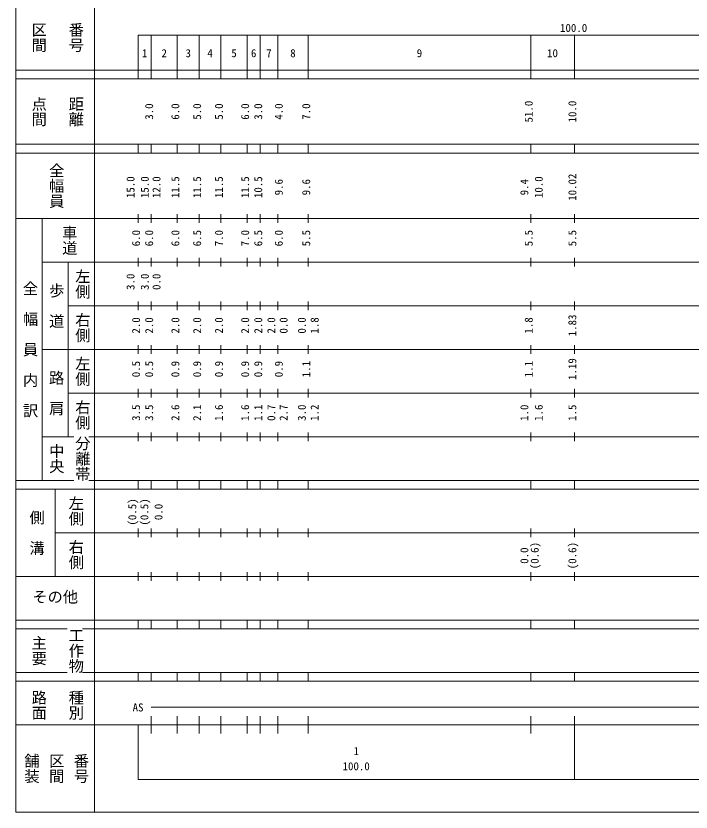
# Model space of a CAD drawing. Units: millimetres on the paper, enlarged 995.6 times. Extents: x 39824 to 677002, y 19912 to 378325.
# Drawn here: x 39824 to 193903, y 19912 to 201517 of the extents above; entities that cross this region are included whole.
import ezdxf
from ezdxf.enums import TextEntityAlignment as Align

# ---------------------------------------------------------------- set-up
doc = ezdxf.new("R2010")
doc.units = ezdxf.units.MM
doc.header["$LTSCALE"] = 995.591
doc.layers.add('S-SUV', color=7, linetype='Continuous', lineweight=13)
doc.styles.add('@ＭＳ ゴシック', font='')
doc.styles.add('ＭＳ ゴシック', font='')
doc.styles.get('@ＭＳ ゴシック').set_extended_font_data('@MS Gothic')
doc.styles.get('ＭＳ ゴシック').set_extended_font_data('MS Gothic')

msp = doc.modelspace()

# ---------------------------------------------------------------- linework, layer by layer
at = {"layer": 'S-SUV'}
for p, q in [((39823.7, 378324.7), (39823.7, 19911.8)), ((57744.3, 368368.8), (57744.3, 19911.8)), ((67700.2, 197127.1), (576447.4, 197127.1)), ((67700.2, 197127.1), (67700.2, 187171.1)), ((70687, 187171.2), (70687, 197127.1)), ((76660.5, 187171.2), (76660.5, 197127.1)), ((81638.5, 187171.2), (81638.5, 197127.1)), ((86616.4, 187171.2), (86616.4, 197127.1)), ((92590, 187171.2), (92590, 197127.1)), ((95576.8, 187171.2), (95576.8, 197127.1)), ((99559.1, 187171.2), (99559.1, 197127.1)), ((106528.3, 187171.2), (106528.3, 197127.1)), ((157303.4, 187171.2), (157303.4, 197127.1)), ((167259.3, 187171.2), (167259.3, 197127.1)), ((39823.7, 189162.3), (576447.4, 189162.3)), ((39823.7, 187171.1), (576447.4, 187171.1)), ((39823.7, 172237.3), (576447.4, 172237.3)), ((67700.2, 170246.1), (67700.2, 172237.3)), ((70687, 170246.1), (70687, 172237.3)), ((76660.5, 170246.1), (76660.5, 172237.3)), ((81638.5, 170246.1), (81638.5, 172237.3)), ((86616.4, 170246.1), (86616.4, 172237.3)), ((92590, 170246.1), (92590, 172237.3)), ((95576.8, 170246.1), (95576.8, 172237.3)), ((99559.1, 170246.1), (99559.1, 172237.3)), ((106528.3, 170246.1), (106528.3, 172237.3)), ((157303.4, 170246.1), (157303.4, 172237.3)), ((167259.3, 170246.1), (167259.3, 172237.3)), ((39823.7, 170246.1), (576447.4, 170246.1)), ((67700.2, 154316.6), (67700.2, 156307.8)), ((70687, 154316.7), (70687, 156307.8)), ((76660.5, 154316.7), (76660.5, 156307.8)), ((81638.5, 154316.7), (81638.5, 156307.8)), ((86616.4, 154316.7), (86616.4, 156307.8)), ((92590, 154316.7), (92590, 156307.8)), ((95576.8, 154316.7), (95576.8, 156307.8)), ((99559.1, 154316.7), (99559.1, 156307.8)), ((106528.3, 154316.7), (106528.3, 156307.8)), ((157303.4, 154316.7), (157303.4, 156307.8)), ((167259.3, 154316.7), (167259.3, 156307.8)), ((39823.7, 155312.2), (576447.4, 155312.2)), ((45797.2, 95576.7), (45797.2, 155312.2)), ((45797.2, 145356.3), (576447.4, 145356.3)), ((51770.8, 145356.3), (51770.8, 105532.7)), ((67700.2, 144360.7), (67700.2, 146351.9)), ((70687, 144360.7), (70687, 146351.9)), ((76660.5, 144360.7), (76660.5, 146351.9)), ((81638.5, 144360.7), (81638.5, 146351.9)), ((86616.4, 144360.7), (86616.4, 146351.9)), ((92590, 144360.7), (92590, 146351.9)), ((95576.8, 144360.7), (95576.8, 146351.9)), ((99559.1, 144360.7), (99559.1, 146351.9)), ((106528.3, 144360.7), (106528.3, 146351.9)), ((157303.4, 144360.7), (157303.4, 146351.9)), ((167259.3, 144360.7), (167259.3, 146351.9)), ((67700.2, 134404.8), (67700.2, 136396)), ((70687, 134404.8), (70687, 136396)), ((76660.5, 134404.8), (76660.5, 136396)), ((81638.5, 134404.8), (81638.5, 136396)), ((86616.4, 134404.8), (86616.4, 136396)), ((92590, 134404.8), (92590, 136396)), ((95576.8, 134404.8), (95576.8, 136396)), ((99559.1, 134404.8), (99559.1, 136396)), ((106528.3, 134404.8), (106528.3, 136396)), ((157303.4, 134404.8), (157303.4, 136396)), ((167259.3, 134404.8), (167259.3, 136396)), ((51770.8, 135400.4), (576447.4, 135400.4)), ((45797.2, 125444.5), (576447.4, 125444.5)), ((67700.2, 124448.9), (67700.2, 126440.1)), ((70687, 124448.9), (70687, 126440.1)), ((76660.5, 124448.9), (76660.5, 126440.1)), ((81638.5, 124448.9), (81638.5, 126440.1)), ((86616.4, 124448.9), (86616.4, 126440.1)), ((92590, 124448.9), (92590, 126440.1)), ((95576.8, 124448.9), (95576.8, 126440.1)), ((99559.1, 124448.9), (99559.1, 126440.1)), ((106528.3, 124448.9), (106528.3, 126440.1)), ((157303.4, 124448.9), (157303.4, 126440.1)), ((167259.3, 124448.9), (167259.3, 126440.1)), ((67700.2, 114493), (67700.2, 116484.2)), ((70687, 114493), (70687, 116484.2)), ((76660.5, 114493), (76660.5, 116484.2)), ((81638.5, 114493), (81638.5, 116484.2)), ((86616.4, 114493), (86616.4, 116484.2)), ((92590, 114493), (92590, 116484.2)), ((95576.8, 114493), (95576.8, 116484.2)), ((99559.1, 114493), (99559.1, 116484.2)), ((106528.3, 114493), (106528.3, 116484.2)), ((157303.4, 114493), (157303.4, 116484.2)), ((167259.3, 114493), (167259.3, 116484.2)), ((51770.8, 115488.6), (576447.4, 115488.6)), ((45797.2, 105532.7), (53015.2, 105532.7)), ((56499.8, 105532.7), (576447.4, 105532.7)), ((67700.2, 104537.1), (67700.2, 106528.2)), ((70687, 104537.1), (70687, 106528.3)), ((76660.5, 104537.1), (76660.5, 106528.3)), ((81638.5, 104537.1), (81638.5, 106528.3)), ((86616.4, 104537.1), (86616.4, 106528.3)), ((92590, 104537.1), (92590, 106528.3)), ((95576.8, 104537.1), (95576.8, 106528.3)), ((99559.1, 104537.1), (99559.1, 106528.3)), ((106528.3, 104537.1), (106528.3, 106528.3)), ((157303.4, 104537.1), (157303.4, 106528.3)), ((167259.3, 104537.1), (167259.3, 106528.3)), ((39823.7, 95576.7), (53015.2, 95576.7)), ((56499.8, 95576.7), (576447.4, 95576.7)), ((67700.2, 93585.6), (67700.2, 95576.7)), ((70687, 93585.6), (70687, 95576.8)), ((76660.5, 93585.6), (76660.5, 95576.8)), ((81638.5, 93585.6), (81638.5, 95576.8)), ((86616.4, 93585.6), (86616.4, 95576.8)), ((92590, 93585.6), (92590, 95576.8)), ((95576.8, 93585.6), (95576.8, 95576.8)), ((99559.1, 93585.6), (99559.1, 95576.8)), ((106528.3, 93585.6), (106528.3, 95576.8)), ((157303.4, 93585.6), (157303.4, 95576.8)), ((167259.3, 93585.6), (167259.3, 95576.8)), ((39823.7, 93585.6), (576447.4, 93585.6)), ((48784, 93585.6), (48784, 73673.7)), ((48784, 83629.6), (576447.4, 83629.6)), ((67700.2, 82634), (67700.2, 84625.2)), ((70687, 82634.1), (70687, 84625.3)), ((76660.5, 82634.1), (76660.5, 84625.3)), ((81638.5, 82634.1), (81638.5, 84625.3)), ((86616.4, 82634.1), (86616.4, 84625.3)), ((92590, 82634.1), (92590, 84625.3)), ((95576.8, 82634.1), (95576.8, 84625.3)), ((99559.1, 82634.1), (99559.1, 84625.3)), ((106528.3, 82634.1), (106528.3, 84625.3)), ((157303.4, 82634.1), (157303.4, 84625.3)), ((167259.3, 82634.1), (167259.3, 84625.3)), ((67700.2, 72678.1), (67700.2, 74669.3)), ((70687, 72678.2), (70687, 74669.4)), ((76660.5, 72678.2), (76660.5, 74669.4)), ((81638.5, 72678.2), (81638.5, 74669.4)), ((86616.4, 72678.2), (86616.4, 74669.4)), ((92590, 72678.2), (92590, 74669.4)), ((95576.8, 72678.2), (95576.8, 74669.4)), ((99559.1, 72678.2), (99559.1, 74669.4)), ((106528.3, 72678.2), (106528.3, 74669.4)), ((157303.4, 72678.2), (157303.4, 74669.4)), ((167259.3, 72678.2), (167259.3, 74669.4)), ((39823.7, 73673.7), (576447.4, 73673.7)), ((39823.7, 63717.8), (576447.4, 63717.8)), ((67700.2, 61726.6), (67700.2, 63717.8)), ((70687, 61726.7), (70687, 63717.8)), ((76660.5, 61726.7), (76660.5, 63717.8)), ((81638.5, 61726.7), (81638.5, 63717.8)), ((86616.4, 61726.7), (86616.4, 63717.8)), ((92590, 61726.7), (92590, 63717.8)), ((95576.8, 61726.7), (95576.8, 63717.8)), ((99559.1, 61726.7), (99559.1, 63717.8)), ((106528.3, 61726.7), (106528.3, 63717.8)), ((157303.4, 61726.7), (157303.4, 63717.8)), ((167259.3, 61726.7), (167259.3, 63717.8)), ((39823.7, 61726.6), (51521.9, 61726.6)), ((55006.4, 61726.6), (576447.4, 61726.6)), ((39823.7, 51770.7), (51521.9, 51770.7)), ((55006.4, 51770.7), (576447.4, 51770.7)), ((67700.2, 49779.5), (67700.2, 51770.7)), ((70687, 49779.6), (70687, 51770.8)), ((76660.5, 49779.6), (76660.5, 51770.8)), ((81638.5, 49779.6), (81638.5, 51770.8)), ((86616.4, 49779.6), (86616.4, 51770.8)), ((92590, 49779.6), (92590, 51770.8)), ((95576.8, 49779.6), (95576.8, 51770.8)), ((99559.1, 49779.6), (99559.1, 51770.8)), ((106528.3, 49779.6), (106528.3, 51770.8)), ((157303.4, 49779.6), (157303.4, 51770.8)), ((167259.3, 49779.6), (167259.3, 51770.8)), ((39823.7, 49779.5), (576447.4, 49779.5)), ((70687, 43806), (562509.1, 43806)), ((70687, 37832.5), (70687, 41814.8)), ((76660.5, 37832.5), (76660.5, 41814.8)), ((81638.5, 37832.5), (81638.5, 41814.8)), ((86616.4, 37832.5), (86616.4, 41814.8)), ((92590, 37832.5), (92590, 41814.8)), ((95576.8, 37832.5), (95576.8, 41814.8)), ((99559.1, 37832.5), (99559.1, 41814.8)), ((106528.3, 37832.5), (106528.3, 41814.8)), ((157303.4, 37832.5), (157303.4, 41814.8)), ((167259.3, 27378.8), (167259.3, 41814.8)), ((39823.7, 39823.6), (576447.4, 39823.6)), ((67700.2, 39823.6), (67700.2, 27378.8)), ((67700.2, 27378.8), (576447.4, 27378.8)), ((39823.7, 19911.8), (677002.1, 19911.8))]:
    msp.add_line(p, q, dxfattribs=at)

# ---------------------------------------------------------------- texts
for s, height, rotation, style, p in [('番号', 2555, 270, '@ＭＳ ゴシック', (51521.9, 200113.8)), ('区間', 2555, 270, '@ＭＳ ゴシック', (43059.3, 200113.8)), ('点間', 2555, 270, '@ＭＳ ゴシック', (43059.3, 183188.8)), ('距離', 2555, 270, '@ＭＳ ゴシック', (51521.9, 183188.8)), ('51.0', 1825, 90, 'ＭＳ ゴシック', (158299, 177215.3)), ('10.0', 1825, 90, 'ＭＳ ゴシック', (168254.9, 177215.3)), ('3.0', 1825, 90, 'ＭＳ ゴシック', (71682.6, 177837.5)), ('6.0', 1825, 90, 'ＭＳ ゴシック', (77656.1, 177837.5)), ('5.0', 1825, 90, 'ＭＳ ゴシック', (82634.1, 177837.5)), ('5.0', 1825, 90, 'ＭＳ ゴシック', (87612, 177837.5)), ('6.0', 1825, 90, 'ＭＳ ゴシック', (93585.6, 177837.5)), ('3.0', 1825, 90, 'ＭＳ ゴシック', (96572.4, 177837.5)), ('4.0', 1825, 90, 'ＭＳ ゴシック', (101265.6, 177837.5)), ('7.0', 1825, 90, 'ＭＳ ゴシック', (107523.9, 177837.5)), ('全幅員', 2555, 270, '@ＭＳ ゴシック', (47041.7, 168006)), ('10.02', 1825, 90, 'ＭＳ ゴシック', (168254.9, 159343.4)), ('15.0', 1825, 90, 'ＭＳ ゴシック', (67436.4, 159965.6)), ('15.0', 1825, 90, 'ＭＳ ゴシック', (70687, 159965.6)), ('12.0', 1825, 90, 'ＭＳ ゴシック', (73363.7, 159965.6)), ('11.5', 1825, 90, 'ＭＳ ゴシック', (77656.1, 159965.6)), ('11.5', 1825, 90, 'ＭＳ ゴシック', (82634.1, 159965.6)), ('11.5', 1825, 90, 'ＭＳ ゴシック', (87612, 159965.6)), ('11.5', 1825, 90, 'ＭＳ ゴシック', (93585.6, 159965.6)), ('10.5', 1825, 90, 'ＭＳ ゴシック', (96572.4, 159965.6)), ('9.6', 1825, 90, 'ＭＳ ゴシック', (101265.6, 160587.9)), ('9.6', 1825, 90, 'ＭＳ ゴシック', (107523.9, 160587.9)), ('9.4', 1825, 90, 'ＭＳ ゴシック', (157303.4, 160587.9)), ('10.0', 1825, 90, 'ＭＳ ゴシック', (160587.2, 159965.6)), ('車道', 2555, 270, '@ＭＳ ゴシック', (50028.5, 153818.8)), ('6.0', 1825, 90, 'ＭＳ ゴシック', (68695.8, 148965.4)), ('6.0', 1825, 90, 'ＭＳ ゴシック', (71682.6, 148965.4)), ('6.0', 1825, 90, 'ＭＳ ゴシック', (77656.1, 148965.4)), ('7.0', 1825, 90, 'ＭＳ ゴシック', (87612, 148965.4)), ('7.0', 1825, 90, 'ＭＳ ゴシック', (93585.6, 148965.4)), ('6.0', 1825, 90, 'ＭＳ ゴシック', (101265.6, 148965.4)), ('6.5', 1825, 90, 'ＭＳ ゴシック', (82634.1, 148965.4)), ('6.5', 1825, 90, 'ＭＳ ゴシック', (96572.4, 148965.4)), ('5.5', 1825, 90, 'ＭＳ ゴシック', (107523.9, 148965.4)), ('5.5', 1825, 90, 'ＭＳ ゴシック', (158299, 148965.4)), ('5.5', 1825, 90, 'ＭＳ ゴシック', (168254.9, 148965.4)), ('左側', 2555, 270, '@ＭＳ ゴシック', (53015.2, 143862.9)), ('3.0', 1825, 90, 'ＭＳ ゴシック', (67436.4, 139009.4)), ('3.0', 1825, 90, 'ＭＳ ゴシック', (70687, 139009.4)), ('0.0', 1825, 90, 'ＭＳ ゴシック', (73363.7, 139009.4)), ('全\u3000幅\u3000員\u3000内\u3000訳', 2555, 270, '@ＭＳ ゴシック', (41068.1, 141125)), ('歩\u3000道', 2555, 270, '@ＭＳ ゴシック', (47041.7, 140627.2)), ('右側', 2555, 270, '@ＭＳ ゴシック', (53015.2, 133907)), ('2.0', 1825, 90, 'ＭＳ ゴシック', (68695.8, 129053.5)), ('2.0', 1825, 90, 'ＭＳ ゴシック', (71682.6, 129053.5)), ('2.0', 1825, 90, 'ＭＳ ゴシック', (77656.1, 129053.5)), ('2.0', 1825, 90, 'ＭＳ ゴシック', (82634.1, 129053.5)), ('2.0', 1825, 90, 'ＭＳ ゴシック', (87612, 129053.5)), ('2.0', 1825, 90, 'ＭＳ ゴシック', (93585.6, 129053.5)), ('2.0', 1825, 90, 'ＭＳ ゴシック', (96572.4, 129053.5)), ('2.0', 1825, 90, 'ＭＳ ゴシック', (99559.1, 129053.5)), ('0.0', 1825, 90, 'ＭＳ ゴシック', (102365.7, 129053.5)), ('0.0', 1825, 90, 'ＭＳ ゴシック', (106528.3, 129053.5)), ('1.8', 1825, 90, 'ＭＳ ゴシック', (109437.7, 129053.5)), ('1.8', 1825, 90, 'ＭＳ ゴシック', (158299, 129053.5)), ('1.83', 1825, 90, 'ＭＳ ゴシック', (168254.9, 128431.3)), ('左側', 2555, 270, '@ＭＳ ゴシック', (53015.2, 123951.1)), ('0.5', 1825, 90, 'ＭＳ ゴシック', (68695.8, 119097.6)), ('0.5', 1825, 90, 'ＭＳ ゴシック', (71682.6, 119097.6)), ('0.9', 1825, 90, 'ＭＳ ゴシック', (77656.1, 119097.6)), ('0.9', 1825, 90, 'ＭＳ ゴシック', (82634.1, 119097.6)), ('0.9', 1825, 90, 'ＭＳ ゴシック', (87612, 119097.6)), ('0.9', 1825, 90, 'ＭＳ ゴシック', (93585.6, 119097.6)), ('0.9', 1825, 90, 'ＭＳ ゴシック', (96572.4, 119097.6)), ('0.9', 1825, 90, 'ＭＳ ゴシック', (101265.6, 119097.6)), ('1.1', 1825, 90, 'ＭＳ ゴシック', (107523.9, 119097.6)), ('1.1', 1825, 90, 'ＭＳ ゴシック', (158299, 119097.6)), ('1.19', 1825, 90, 'ＭＳ ゴシック', (168254.9, 118475.4)), ('路\u3000肩', 2555, 270, '@ＭＳ ゴシック', (47041.7, 120715.4)), ('右側', 2555, 270, '@ＭＳ ゴシック', (53015.2, 113995.2)), ('3.5', 1825, 90, 'ＭＳ ゴシック', (68695.8, 109141.7)), ('3.5', 1825, 90, 'ＭＳ ゴシック', (71682.6, 109141.7)), ('2.6', 1825, 90, 'ＭＳ ゴシック', (77656.1, 109141.7)), ('2.1', 1825, 90, 'ＭＳ ゴシック', (82634.1, 109141.7)), ('1.6', 1825, 90, 'ＭＳ ゴシック', (87612, 109141.7)), ('1.6', 1825, 90, 'ＭＳ ゴシック', (93585.6, 109141.7)), ('1.1', 1825, 90, 'ＭＳ ゴシック', (96572.4, 109141.7)), ('0.7', 1825, 90, 'ＭＳ ゴシック', (99559.1, 109141.7)), ('2.7', 1825, 90, 'ＭＳ ゴシック', (102365.7, 109141.7)), ('3.0', 1825, 90, 'ＭＳ ゴシック', (106528.3, 109141.7)), ('1.2', 1825, 90, 'ＭＳ ゴシック', (109437.7, 109141.7)), ('1.0', 1825, 90, 'ＭＳ ゴシック', (157303.4, 109141.7)), ('1.6', 1825, 90, 'ＭＳ ゴシック', (160587.2, 109141.7)), ('1.5', 1825, 90, 'ＭＳ ゴシック', (168254.9, 109141.7)), ('分離帯', 2555, 270, '@ＭＳ ゴシック', (53015.2, 105781.5)), ('中央', 2555, 270, '@ＭＳ ゴシック', (47041.7, 104039.3)), ('左側', 2555, 270, '@ＭＳ ゴシック', (51521.9, 92092.2)), ('(0.5)', 1825, 90, 'ＭＳ ゴシック', (67831.6, 85261.4)), ('(0.5)', 1825, 90, 'ＭＳ ゴシック', (70590.2, 85261.4)), ('0.0', 1825, 90, 'ＭＳ ゴシック', (73819.8, 86505.9)), ('側\u3000溝', 2555, 270, '@ＭＳ ゴシック', (42561.5, 88856.5)), ('右側', 2555, 270, '@ＭＳ ゴシック', (51521.9, 82136.3)), ('0.0', 1825, 90, 'ＭＳ ゴシック', (157303.4, 76550)), ('(0.6)', 1825, 90, 'ＭＳ ゴシック', (159663, 75305.5)), ('(0.6)', 1825, 90, 'ＭＳ ゴシック', (168254.9, 75305.5)), ('主要', 2555, 270, '@ＭＳ ゴシック', (43059.3, 60233.2)), ('工作物', 2555, 270, '@ＭＳ ゴシック', (51521.9, 61975.5)), ('路面', 2555, 270, '@ＭＳ ゴシック', (43059.3, 47788.3)), ('種別', 2555, 270, '@ＭＳ ゴシック', (51521.9, 47788.3)), ('舗装', 2555, 270, '@ＭＳ ゴシック', (41400, 33352.3)), ('区間', 2555, 270, '@ＭＳ ゴシック', (47041.7, 33352.3)), ('番号', 2555, 270, '@ＭＳ ゴシック', (52683.4, 33352.3))]:
    msp.add_text(s, height=height, rotation=rotation, dxfattribs=dict(at, style=style)).set_placement(p, align=Align.BOTTOM_LEFT)
at = {"layer": 'S-SUV', "style": 'ＭＳ ゴシック'}
for s, height, p in [('100.0', 1825, (163993.1, 197320.8)), ('1', 1825, (68571.4, 191556.8)), ('2', 1825, (73051.5, 191556.8)), ('3', 1825, (78527.3, 191556.8)), ('4', 1825, (83505.2, 191556.8)), ('5', 1825, (88981, 191556.8)), ('6', 1825, (93461.1, 191556.8)), ('7', 1825, (96945.7, 191556.8)), ('8', 1825, (102421.5, 191556.8)), ('9', 1825, (131293.6, 191556.8)), ('10', 1825, (161036.9, 191556.8)), ('その他', 2555, (43557.1, 66953.5)), ('AS', 1825, (66455.7, 42312.6)), ('1', 1825, (116857.5, 32379.6)), ('100.0', 1825, (114368.6, 28905))]:
    msp.add_text(s, height=height, dxfattribs=at).set_placement(p, align=Align.BOTTOM_LEFT)

doc.saveas('drawing.dxf')
